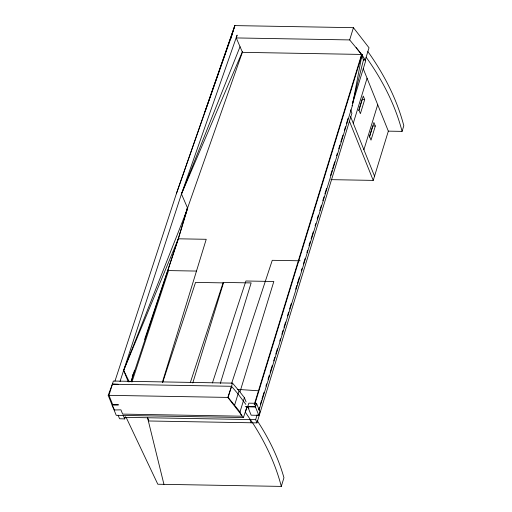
<?xml version="1.0" encoding="UTF-8"?>
<svg xmlns="http://www.w3.org/2000/svg" width="512" height="512" viewBox="0 0 512 512"><rect width="100%" height="100%" fill="white"/><g stroke="black" fill="none" stroke-linecap="round" stroke-linejoin="round"><path stroke-width="0.77" d="M186.771 209.76L186.72 211.334L178.298 238.803L131.104 381.728M361.184 56.762L361.626 54.426L349.67 39.923L236.256 37.933L237.12 35.123L181.472 193.978L120 381.549M259.008 410.15L352.346 105.76L362.061 54.445L242.477 52.339L236.256 37.933M352.499 103.418L363.443 60L361.626 54.426L254.17 404.858L254.605 404.87L362.061 54.445M230.893 38.509L232.774 31.584M131.053 381.702L134.528 370.234M162.4 382.208L206.227 239.29L178.298 238.803L123.661 370.381L128.288 381.901M192.774 382.982L223.469 282.886L195.546 282.4L162.739 382.278M220.326 383.418L251.142 282.912L223.219 282.426L190.298 382.662M228.122 397.421L232.506 383.13L113.35 381.043L108.966 395.341L112.742 404.742L118.49 404.845L112.077 404.992L114.515 409.99L120.928 409.843L122.637 414.106L241.702 416.192L239.994 411.93L228.122 397.421L108.192 395.322L112.435 384.058L118.118 384.307M234.63 405.094L239.014 390.803L232.506 383.13M239.968 391.923L273.83 281.485L245.907 280.998L212.429 382.925M349.67 39.923L353.427 27.674L234.854 25.6L176.339 193.811L114.95 381.126M239.994 411.93L244.378 397.632L239.014 390.803M126.15 417.376L157.811 484.237L281.299 486.4A374.074 223.136 17 0 0 252.794 423.149L245.35 412.237L247.136 406.406L248.934 408.774M245.222 406.669L255.405 406.848L256.48 403.328L248.832 403.155L247.725 406.669L251.149 415.187L258.829 415.36L259.936 411.846L256.512 403.328L255.405 406.848L258.829 415.36M363.443 60L365.274 60.032L369.024 47.789L353.427 27.674M163.942 484.346L147.558 417.754L148.858 420.986L256.96 422.88L255.661 419.642L257.184 414.669M258.765 409.517L259.45 407.29M260.358 404.333L261.491 400.627M261.952 399.123L264.058 392.25M265.933 386.144L266.637 383.853M268.038 379.27L269.21 375.456M270.144 372.403L272.25 365.53M273.658 360.954L274.829 357.133M275.763 354.08L277.402 348.736M279.744 341.101L280.448 338.81M281.85 334.234L283.021 330.413M283.955 327.36L285.594 322.016M287.469 315.91L288.64 312.09M289.574 309.037L291.213 303.693M295.661 289.19L296.832 285.37M297.299 283.846L299.411 276.973M301.28 270.867L301.984 268.576M303.386 263.994L305.024 258.65M306.899 252.544L307.603 250.253M309.005 245.67L310.176 241.856M311.11 238.803L313.222 231.93M315.091 225.824L315.795 223.533M317.197 218.95L318.368 215.142M319.77 210.566L321.408 205.235M322.81 200.659L323.974 196.851M324.909 193.798L326.547 188.467M330.522 175.507L332.16 170.176M332.627 168.646L334.726 161.792M336.595 155.693L337.299 153.408M338.701 148.832L339.872 145.024M340.806 141.971L342.906 135.117M344.307 130.541L345.478 126.733M346.413 123.68L348.051 118.349M352.614 103.45L365.722 60.717L365.152 59.302M256.96 422.88L351.917 113.197L350.618 109.965L351.053 109.978M353.267 123.27L367.072 78.246M358.707 110.662L362.112 99.558L364.691 99.603L360.378 113.67L358.957 110.144L363.27 96.077L364.691 99.603M363.898 149.722L377.709 104.691M369.338 137.114L372.742 126.003L375.322 126.048L371.008 140.122L369.587 136.595L373.907 122.522L375.322 126.048M330.906 179.648L373.235 180.39L388.339 131.142L363.232 68.698M281.299 486.4L283.949 477.754A374.259 214.816 16 0 0 257.235 420.685M388.339 131.142L402.086 131.379L403.808 125.754A374.074 223.136 17 0 0 370.067 54.669L367.859 51.59M184.531 216.704L242.547 51.789M240.019 46.746L181.472 193.978L187.686 208.384L123.661 370.381L129.299 381.85M131.968 381.978L168.557 270.579L196.48 271.072M118.163 415.258L119.565 418.752L124.698 418.912L125.44 416.64M108.192 395.322L116.224 415.309L243.437 417.536L247.136 406.406M231.61 383.43L272.262 260.307L300.186 260.794M112.378 384.211L231.539 386.291L227.834 397.421L243.437 417.536M132.23 376.467L132.992 374.195M144.634 339.398L178.298 238.803L187.264 208.378L186.074 212.774M205.005 111.642L234.854 25.6L231.962 35.034L176.339 193.811M181.472 193.978L242.394 51.725M186.989 209.146L187.686 208.384M258.483 390.784L237.574 389.382M124.813 417.357L255.661 419.642M247.725 406.669L255.405 406.848M351.917 105.741L352.346 105.76M231.539 386.291L238.048 393.965L245.843 404.39M356.179 47.59L362.253 55.334L365.274 60.032M366.138 57.222L368.346 60.301A374.074 223.136 17 0 1 402.086 131.379M361.626 54.426L362.253 55.334M350.611 116.659L374.528 176.166M349.453 121.229L373.235 180.39M244.378 397.632L246.086 401.894M249.926 419.546L251.226 422.778M123.219 415.238L124.698 418.912"/></g></svg>
